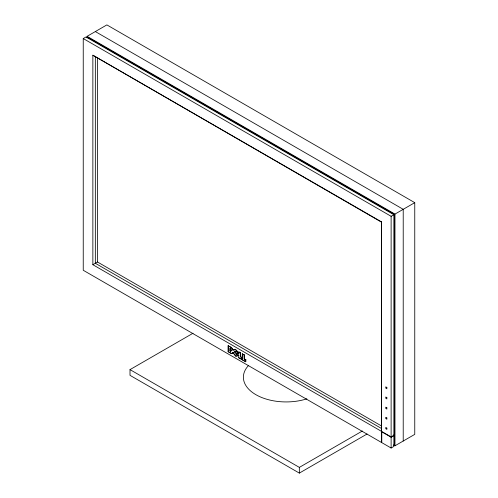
<?xml version="1.0" encoding="UTF-8"?>
<svg xmlns="http://www.w3.org/2000/svg" width="498" height="498" viewBox="0 0 498 498"><rect width="100%" height="100%" fill="white"/><g stroke="black" fill="none" stroke-linecap="round" stroke-linejoin="round"><path stroke-width="0.75" d="M232.827 352.621L235.654 356.195L238.972 355.522L235.884 356.064L233.058 352.491L232.796 352.702A3.579 2.067 60 0 1 230.867 353.219L228.103 351.619L228.103 345.811L230.867 347.137A3.579 2.067 60 0 1 232.921 349.745L232.691 349.876A3.579 2.067 60 0 0 230.636 347.268L228.103 345.811M233.058 352.491L233.027 352.572A3.579 2.067 60 0 1 231.695 353.244M393.32 435.009L393.868 435.327L391.123 436.914L92.858 264.712L92.858 55.216L381.499 221.859L381.499 442.467L83.241 270.265L83.241 38.551L85.986 36.964L393.868 214.713L393.868 446.432L391.123 448.019L381.773 442.622L381.773 431.834L391.123 437.232L393.868 435.644M87.088 37.879L87.088 36.329L106.877 24.9L414.759 202.655L414.759 434.374L394.97 445.797L393.619 445.019M92.858 264.712L97.533 262.016L381.406 425.908M381.499 431.355L381.499 221.859M83.241 38.551L391.123 216.3L394.422 214.401L394.422 444.845L393.868 445.162M87.088 36.329L394.97 214.084L414.759 202.655M367.063 434.001L299.348 473.1L130.009 375.336L130.009 369.622L193.037 333.237M230.58 351.065L229.889 350.934L230.12 348.538L230.12 350.797L230.58 351.065A1.469 0.847 60 0 0 230.941 349.266M229.889 348.675L230.58 348.805A1.469 0.847 60 0 1 230.773 349.023M228.103 351.619L230.867 353.219M235.579 349.658L236.961 351.071L235.579 349.658L232.765 350.119M237.434 351.656L234.732 352.31L234.241 351.681L234.963 352.173L237.434 351.656L238.573 353.219L235.828 353.779L236.208 354.302L238.972 353.792L236.208 354.302M238.741 353.922L238.741 351.93L240.696 352.796L240.696 356.786L242.196 357.645L242.196 359.506L238.741 357.782L238.741 355.653M235.828 353.779L238.573 353.219M238.741 351.93L240.696 352.796M242.327 353.985L244.281 354.85L244.281 358.834L245.894 359.768L245.663 361.76L242.327 359.836L242.327 353.985L244.281 354.85M238.741 357.782L242.196 359.506M240.466 352.926L240.696 356.786M240.466 356.917L242.196 357.645M242.327 359.836L245.894 361.629M244.051 354.981L244.281 358.834M244.051 358.971L245.894 359.768M130.009 369.622L299.348 467.385L362.37 431M234.241 351.681L236.961 351.071M232.996 349.988L235.809 349.521M95.336 31.567L403.218 209.322L403.218 441.035M87.636 37.282L394.422 214.401M92.858 55.216L381.225 222.015M381.225 428.342L95.336 263.286L95.336 56.959M237.204 351.793L238.343 353.35M236.058 353.642L236.438 354.165M394.97 214.084L394.97 445.797M391.123 216.3L391.123 436.914M391.123 437.232L391.123 448.019M299.348 467.385L299.348 473.1M245.663 359.898L245.663 361.76M242.557 353.854L242.557 359.699M241.966 357.782L241.966 359.643M228.333 345.674L228.333 351.488M97.533 58.017L97.533 262.016M230.35 348.942A1.469 0.847 60 0 1 231.041 350.468A1.469 0.847 60 0 1 230.35 351.202M306.843 398.848A42.766 24.688 0 0 1 256.022 394.765A42.766 24.688 0 0 1 248.57 365.457M386.859 387.475L385.757 386.84L385.757 388.11L386.859 388.745L386.859 387.475M386.859 397.634L385.757 396.999L385.757 398.269L386.859 398.904L386.859 397.634M386.859 407.794L385.757 407.159L385.757 408.428L386.859 409.063L386.859 407.794M386.859 417.947L385.757 417.312L385.757 418.581L386.859 419.216L386.859 417.947M386.859 428.106L385.757 427.471L385.757 428.741L386.859 429.376L386.859 428.106"/></g></svg>
